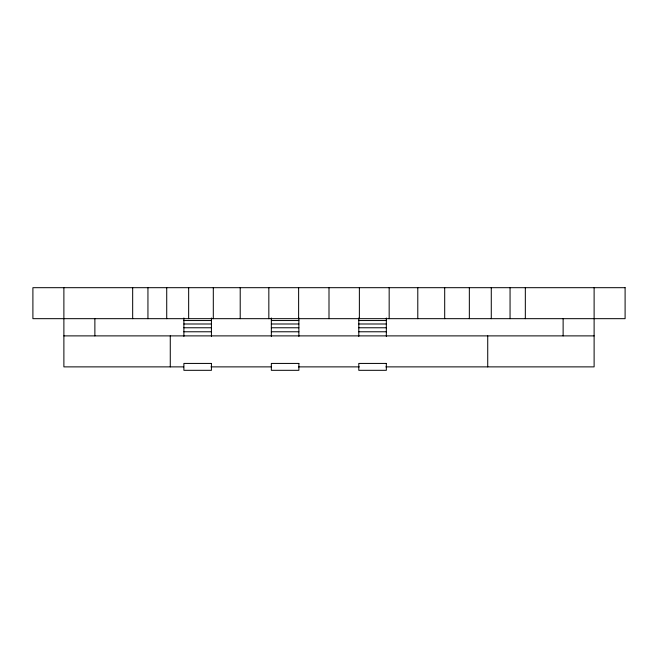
<?xml version="1.0" encoding="UTF-8"?>
<svg xmlns="http://www.w3.org/2000/svg" width="658" height="658" viewBox="0 0 658 658"><rect width="100%" height="100%" fill="white"/><g stroke="black" fill="none" stroke-linecap="round" stroke-linejoin="round"><path stroke-width="0.99" d="M183.886 320.545L211.432 320.545M271.343 320.545L298.88 320.545M358.791 320.545L386.336 320.545M183.886 323.991L211.432 323.991M271.343 323.991L298.88 323.991M358.791 323.991L386.336 323.991M183.886 327.766L211.432 327.766M271.343 327.766L298.88 327.766M358.791 327.766L386.336 327.766M183.886 331.772L211.432 331.772M271.343 331.772L298.88 331.772M358.791 331.772L386.336 331.772M63.884 335.884L594.116 335.884M183.64 366.876L63.884 366.876L63.884 287.686M210.988 366.876L271.096 366.876M298.436 366.876L359.309 366.876M385.892 366.876L594.116 366.876L594.116 287.686M563.125 318.447L563.125 335.884M525.331 287.686L525.331 318.669M510.057 287.686L510.057 318.669M491.279 287.686L491.279 318.669M487.726 335.884L487.726 366.876M469.343 287.686L469.343 318.669M444.693 287.686L444.693 318.669M417.789 287.686L417.789 318.669M389.166 287.686L389.166 318.669M386.336 317.995L386.336 336.378M359.375 287.686L359.375 318.669M358.791 317.995L358.791 336.378M329 287.686L329 318.669M298.88 317.995L298.88 336.378M298.625 287.686L298.625 318.669M271.343 317.995L271.343 336.378M268.834 287.686L268.834 318.669M240.211 287.686L240.211 318.669M213.307 287.686L213.307 318.669M211.432 317.995L211.432 336.378M188.657 287.686L188.657 318.669M183.886 317.995L183.886 336.378M170.274 335.884L170.274 366.876M166.721 287.686L166.721 318.669M147.943 287.686L147.943 318.669M132.669 287.686L132.669 318.669M94.875 318.447L94.875 335.884M625.1 287.686L32.9 287.686L32.9 318.669L625.1 318.669L625.1 287.686M211.432 363.43L183.886 363.43L183.886 370.314L211.432 370.314L211.432 363.43M298.88 363.43L271.343 363.43L271.343 370.314L298.88 370.314L298.88 363.43M386.336 363.43L358.791 363.43L358.791 370.314L386.336 370.314L386.336 363.43"/></g></svg>
